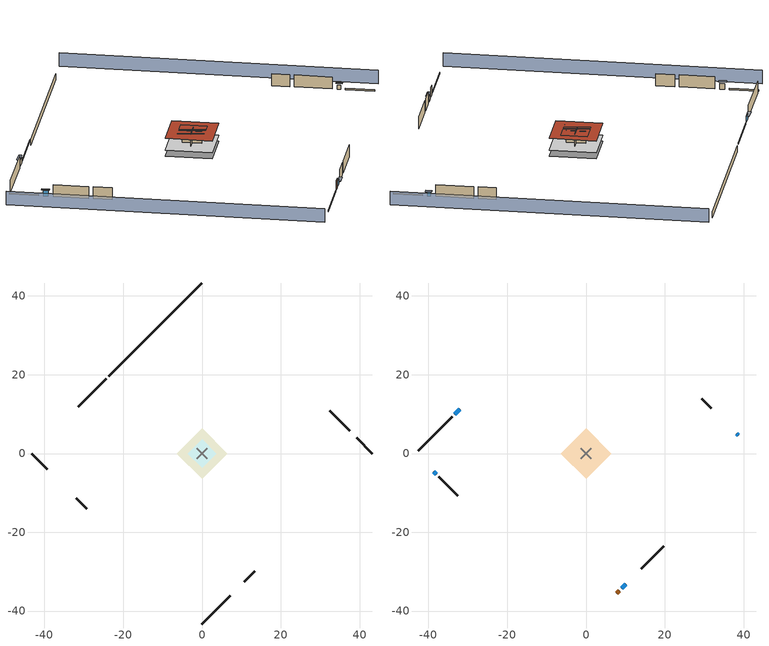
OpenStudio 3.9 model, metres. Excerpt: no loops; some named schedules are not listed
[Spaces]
garage 1
 floor foundation (Slab1 construction): -3.66,0 0,3.66 3.66,0 0,-3.66 z0
 wall outside (Wall1 construction): 37.57,5.72 32.39,10.89 z0.3:2.74
 wall outside (Wall2 construction): 10.79,-32.5 13.37,-29.91 z0.3:2.74
 wall outside (Wall9 construction): -31.88,-11.41 -29.29,-13.99 z0.3:2.74
 wall to conditioned space 1 (Wall5 construction Reversed): 1.29,1.29 -1.29,-1.29 z0.3:2.74
 wall to conditioned space 1 (Wall6 construction Reversed): -1.29,1.29 1.29,-1.29 z0.3:2.74
 roof outside (Roof1 construction): 0,3.66 -3.66,0 0,-3.66 3.66,0 z2.74
crawlspace - vented 1
 floor foundation (Slab2 construction): -6.4,0 0,6.4 6.4,0 0,-6.4 z-0.91
 wall outside (RimJoist1 construction): -24.28,19.01 -31.41,11.87 z0.3:0.61
 wall outside (RimJoist2 construction): 43.29,0 39.32,3.97 z0.3:0.61
 wall outside (RimJoist3 construction): 0,-43.29 7.13,-36.15 z0.3:0.61
 wall outside (RimJoist4 construction): -43.29,0 -39.32,-3.97 z0.3:0.61
 wall foundation (FoundationWall1 construction): 0,43.29 -23.62,19.66 z-0.91:0.3
conditioned space 1
 floor to crawlspace - vented 1 (Floor1 construction): -6.4,0 0,6.4 6.4,0 0,-6.4 z0.3
 wall outside (Wall3 construction): -33.93,9.36 -42.63,0.66 z0.3:2.74
 wall outside (Wall4 construction): 31.74,11.55 29.33,13.95 z0.3:2.74
 wall outside (Wall7 construction): 14.03,-29.26 19.76,-23.52 z0.3:2.74
 wall outside (Wall8 construction): -37.37,-5.92 -32.54,-10.75 z0.3:2.74
 wall outside (AdiabaticWallConstruction): -32.07,11.22 -33.27,10.02 z0.3:1.43; 38.66,4.62 38.22,5.06 z0.3:1.16; 9.09,-34.19 10.13,-33.15 z0.3:1.25; -38.66,-4.62 -38.03,-5.26 z0.3:1.49
 wall outside (AdiabaticWallConstruction 1): 7.79,-35.49 8.44,-34.85 z0.3:2.34
 window (WindowConstruction): -32.07,11.22 -33.27,10.02 z0.3:1.43
 window (WindowConstruction 1): 38.66,4.62 38.22,5.06 z0.3:1.16
 window (WindowConstruction 2): 9.09,-34.19 10.13,-33.16 z0.3:1.25
 window (WindowConstruction 3): -38.66,-4.62 -38.03,-5.26 z0.3:1.49
 door (Door): 7.79,-35.49 8.44,-34.85 z0.3:2.34
 roof outside (Roof2 construction): 0,6.4 -6.4,0 0,-6.4 6.4,0 z2.74
shading: -46.52,-3.23 -3.23,-46.52 / 46.52,3.23 3.23,46.52 z0:2.74; -33.48,9.8 -31.85,11.43 -32.28,11.86 -33.92,10.23 z1.74; 38.01,5.28 38.88,4.41 39.31,4.84 38.44,5.71 z1.46; 10.35,-32.94 8.88,-34.41 9.31,-34.84 10.78,-33.37 z1.55; -37.81,-5.47 -38.88,-4.41 -39.31,-4.84 -38.24,-5.9 z1.8
[Site]
Portland Intl Arpt_OR: Latitude {deg}=45.59; Longitude {deg}=-122.6; Time Zone {hr}=-8; Elevation {m}=33; Terrain=Suburbs; Keep Site Location Information=Yes
[Site:GroundTemperature:Shallow]
10.2558, 8.96328, 8.85977, 9.47314, 11.9355, 14.3863, 16.5111, 17.8571, 17.9714, 16.8767, 14.8061, 12.4304
[Site:WaterMainsTemperature]
Calculation Method=Schedule; Temperature Schedule=mains temperature schedule
[Building]
Building 1
[Material] Roughness=Rough
Name | Thickness {m} | Conductivity {W/m-K} | Density {kg/m3} | Specific Heat {J/kg-K} | Thermal Absorptance | Solar Absorptance | Visible Absorptance
wood shingles or shakes | 0.00635 | 0.162714 | 1121.4 | 1465.45 | 0.9 | 0.85 | 0.85
roof rigid ins | 0.00254769 | 0.029427 | 32.04 | 1214.23 | 0.9 | 0.7 | 0.7
osb sheathing 0.5 in. | 0.0127 | 0.115458 | 512.64 | 1214.23 | 0.9 | 0.6 | 0.6
osb sheathing 0.75 in. | 0.01905 | 0.115458 | 512.64 | 1214.23 | 0.9 | 0.7 | 0.7
roof stud and cavity | 0.2032 | 0.151258 | 78.34581 | 1123.46 | 0.9 | 0.7 | 0.7
gypsum board | 0.0127 | 0.160291 | 801 | 837.4 | 0.9 | 0.6 | 0.6
wood siding | 0.0254 | 0.102417 | 544.68 | 1172.36 | 0.9 | 0.85 | 0.85
osb sheathing 0.5 in. 1 | 0.0127 | 0.115458 | 512.64 | 1214.23 | 0.9 | 0.7 | 0.7
wall stud and cavity | 0.1397 | 0.727959 | 139.0536 | 1170.24 | 0.9 | 0.6 | 0.6
wall stud and cavity 1 | 0.1397 | 0.550994 | 139.0536 | 1170.24 | 0.9 | 0.7 | 0.7
osb sheathing 0.5 in. 2; osb sheathing 0.5 in. 3 | 0.0127 | 0.115458 | 512.64 | 1214.23
wall stud and cavity 2 | 0.1397 | 0.335416 | 139.0536 | 1170.24 | 0.9 | 0.7 | 0.7
rim joist stud and cavity | 0.0508 | 0.178688 | 50.32683 | 1063.81 | 0.9 | 0.6 | 0.6
floor stud and cavity | 0.1397 | 0.923637 | 92.3553 | 1139.71 | 0.9 | 0.7 | 0.7
floor covering | 0.0127 | 0.0433444 | 54.468 | 1339.84 | 0.9 | 0.6 | 0.6
concrete 4.0 in. | 0.1016 | 1.803125 | 2242.8 | 837.4 | 0.9 | 0.7 | 0.7
concrete 8.0 in. | 0.2032 | 1.803125 | 2242.8 | 837.4 | 0.9 | 0.7 | 0.7
soil 0.5 in. | 0.0127 | 2.9427 | 1842.3 | 418.7 | 0.9 | 0.7 | 0.7
wood siding 1; wood siding 2 | 0.0254 | 0.102417 | 544.68 | 1172.36
wall rigid ins | 0.512978 | 0.029427 | 32.04 | 1214.23 | 0.9 | 0.7 | 0.7
wall stud and cavity 3 | 0.0889 | 0.380278 | 52.3479 | 1209.89 | 0.9 | 0.7 | 0.7
door material | 0.04445 | 0.0612267 | 512.64 | 1214.23 | 0.9 | 0.7 | 0.7
wall stud and cavity 4 | 0.0889 | 0.391764 | 83.0341 | 1211.67 | 0.9 | 0.7 | 0.7
furniture material conditioned space 1; furniture material garage 1 | 0.1524 | 0.115458 | 640.8 | 1214.23 | 0.9 | 0.6 | 0.6
[Construction]
Roof1 construction: wood shingles or shakes, roof rigid ins, osb sheathing 0.5 in.
Roof2 construction: wood shingles or shakes, osb sheathing 0.75 in., roof stud and cavity, gypsum board
Wall1 construction; Wall2 construction: wood siding, osb sheathing 0.5 in. 1, wall stud and cavity
Wall3 construction; Wall4 construction: wood siding, osb sheathing 0.5 in. 1, wall stud and cavity 1, gypsum board
Wall5 construction Reversed: gypsum board, wall stud and cavity 2, osb sheathing 0.5 in. 2
Wall6 construction Reversed: gypsum board, wall stud and cavity 2, osb sheathing 0.5 in. 3
Wall7 construction; Wall8 construction: wood siding, osb sheathing 0.5 in. 3, wall stud and cavity 1, gypsum board
Wall9 construction: wood siding, osb sheathing 0.5 in. 3, wall stud and cavity
RimJoist1 construction; RimJoist2 construction; RimJoist3 construction; RimJoist4 construction: wood siding, rim joist stud and cavity
Floor1 construction: floor stud and cavity, osb sheathing 0.75 in., floor covering
Slab1 construction: concrete 4.0 in.
FoundationWall1 construction: concrete 8.0 in.
Slab2 construction: soil 0.5 in.
WindowConstruction; WindowConstruction 1; WindowConstruction 2; WindowConstruction 3: WindowMaterial
AdiabaticWallConstruction: wood siding 1, wall rigid ins, wall stud and cavity 3, gypsum board
Door: door material
AdiabaticWallConstruction 1: wood siding 2, wall rigid ins, wall stud and cavity 3, gypsum board
PartitionWallConstruction: gypsum board, wall stud and cavity 4, gypsum board
furniture construction conditioned space 1: furniture material conditioned space 1
furniture construction garage 1: furniture material garage 1
[WindowMaterial:SimpleGlazingSystem]
WindowMaterial: U-Factor {W/m2-K}=2.78222; Solar Heat Gain Coefficient=0.56
[ThermalZone] Multiplier=1; Use Ideal Air Loads=No
Name | Volume {m3} | Thermostat
conditioned space | 199.577 | conditioned space temperature setpoint
garage | 65.242
crawlspace - vented | 99.7886
[Sizing:Zone] Zone Cooling Design Supply Air Temperature Input Method=SupplyAirTemperature; Zone Cooling Design Supply Air Temperature {C}=14; Zone Cooling Design Supply Air Temperature Difference {deltaC}=11.11; Zone Heating Design Supply Air Temperature Input Method=SupplyAirTemperature; Zone Heating Design Supply Air Temperature {C}=40; Zone Heating Design Supply Air Temperature Difference {deltaC}=11.11; Zone Cooling Design Supply Air Humidity Ratio {kg-H2O/kg-air}=0.0085; Zone Heating Design Supply Air Humidity Ratio {kg-H2O/kg-air}=0.008; Cooling Design Air Flow Method=DesignDay; Heating Design Air Flow Method=DesignDay; Account for Dedicated Outdoor Air System=No; Dedicated Outdoor Air System Control Strategy=NeutralSupplyAir; Dedicated Outdoor Air Low Setpoint Temperature for Design {C}=autosize; Dedicated Outdoor Air High Setpoint Temperature for Design {C}=autosize; Zone Load Sizing Method=Sensible Load Only No Latent Load; Zone Latent Cooling Design Supply Air Humidity Ratio Input Method=HumidityRatioDifference; Zone Cooling Design Supply Air Humidity Ratio Difference {kgWater/kgDryAir}=0.005; Zone Latent Heating Design Supply Air Humidity Ratio Input Method=HumidityRatioDifference; Zone Humidification Design Supply Air Humidity Ratio Difference {kgWater/kgDryAir}=0.005; Sizing Option=Coincident
garage; crawlspace - vented
[Space]
Name | Thermal Zone | Volume {m3}
conditioned space 1 | conditioned space | 199.577
garage 1 | garage | 65.242
crawlspace - vented 1 | crawlspace - vented | 99.7886
[ThermostatSetpoint:DualSetpoint]
conditioned space temperature setpoint: Heating Setpoint Temperature Schedule=heating setpoint; Cooling Setpoint Temperature Schedule=cooling setpoint; Temperature Difference Between Cutout And Setpoint {deltaC}=0
[Foundation:Kiva] Wall Depth Below Slab {m}=0.2032
Name | Initial Indoor Air Temperature {C} | Wall Height Above Grade {m}
Foundation Kiva 1 | 13.4258 | 0.1016
Foundation Kiva 2 | 8.6388 | 0.3048
[Foundation:Kiva:Settings]
Soil Conductivity {W/m-K}=2.9427; Soil Density {kg/m3}=1842.3; Soil Specific Heat {J/kg-K}=418.7; Ground Solar Absorptivity=0.9; Ground Thermal Absorptivity=0.9; Ground Surface Roughness {m}=0.03; Far-Field Width {m}=40; Deep-Ground Boundary Condition=ZeroFlux; Deep-Ground Depth {m}=40; Minimum Cell Dimension {m}=0.2; Maximum Cell Growth Coefficient=3; Simulation Timestep=Timestep
[SurfaceProperty:ExposedFoundationPerimeter] Exposed Perimeter Calculation Method=TotalExposedPerimeter
Name | Total Exposed Perimeter {m}
Slab1 | 14.6304
Slab2 | 33.40608
[SurfaceProperty:IncidentSolarMultiplier] Incident Solar Multiplier=1; Incident Solar Multiplier Schedule=trans schedule winter=0.85 summer=0.7
Window1; Window2; Window3; Window4
[InternalMass:Definition] Design Level Calculation Method=SurfaceArea
Name | Construction | Surface Area {m2}
partition wall mass | PartitionWallConstruction | 81.84758
furniture mass conditioned space 1 | furniture construction conditioned space 1 | 32.73903
furniture mass garage 1 | furniture construction garage 1 | 2.67561
[InternalMass] Multiplier=1
Name | Internal Mass Definition | Space or SpaceType
partition wall mass | partition wall mass | conditioned space 1
furniture mass conditioned space 1 | furniture mass conditioned space 1 | conditioned space 1
furniture mass garage 1 | furniture mass garage 1 | garage 1
[EnergyManagementSystem:Sensor]
Name | Output Variable or Output Meter Index Key | Output Variable or Output Meter
water_heater_T_set | water heater setpoint | Schedule Value
fridge_tin_s_1 | garage | Zone Mean Air Temperature
out_pb_s |  | Site Outdoor Air Barometric Pressure
out_wt_s |  | Site Outdoor Air Humidity Ratio
site_vw_s |  | Site Wind Speed
cool_season | cooling season schedule | Schedule Value
natural_vent_s | natural vent schedule | Schedule Value
htg_sp_s | heating setpoint | Schedule Value
clg_sp_s | cooling setpoint | Schedule Value
mech_vent_range_fan_0_sch_s | mech vent range fan 0 schedule | Schedule Value
mech_vent_bath_fan_0_sch_s | mech vent bath fan 0 schedule | Schedule Value
clothes_dryer_exhaust_0_sch_s | clothes_dryer | Schedule Value
htg_load_cond |  | Heating:EnergyTransfer:Zone:CONDITIONED SPACE
clg_load_cond |  | Cooling:EnergyTransfer:Zone:CONDITIONED SPACE
s_conv | Floor1 | Surface Inside Face Convection Heat Gain Energy
s_ig | Floor1 | Surface Inside Face Internal Gains Radiation Heat Gain Energy
s_sol | Floor1 | Surface Inside Face Solar Radiation Heat Gain Energy
s_lgt | Floor1 | Surface Inside Face Lights Radiation Heat Gain Energy
s_surf | Floor1 | Surface Inside Face Net Surface Thermal Radiation Heat Gain Energy
s_conv_1 | Roof2 | Surface Inside Face Convection Heat Gain Energy
s_ig_1 | Roof2 | Surface Inside Face Internal Gains Radiation Heat Gain Energy
s_sol_1 | Roof2 | Surface Inside Face Solar Radiation Heat Gain Energy
s_lgt_1 | Roof2 | Surface Inside Face Lights Radiation Heat Gain Energy
s_surf_1 | Roof2 | Surface Inside Face Net Surface Thermal Radiation Heat Gain Energy
ss_sol | Door1 | Surface Inside Face Solar Radiation Heat Gain Energy
ss_lgt | Door1 | Surface Inside Face Lights Radiation Heat Gain Energy
ss_conv | Door1 | Surface Inside Face Convection Heat Gain Energy
ss_ig | Door1 | Surface Inside Face Internal Gains Radiation Heat Gain Energy
ss_surf | Door1 | Surface Inside Face Net Surface Thermal Radiation Heat Gain Energy
ss_conv_1 | Window1 | Surface Inside Face Convection Heat Gain Energy
ss_ig_1 | Window1 | Surface Inside Face Internal Gains Radiation Heat Gain Energy
ss_surf_1 | Window1 | Surface Inside Face Net Surface Thermal Radiation Heat Gain Energy
ss_trans_in | Window1 | Surface Window Transmitted Solar Radiation Rate
ss_back_out | Window1 | Surface Window Shortwave from Zone Back Out Window Heat Transfer Rate
ss_trans_out | Window1 | Surface Inside Face Initial Transmitted Diffuse Transmitted Out Window Solar Radiation Rate
ss_conv_2 | Window2 | Surface Inside Face Convection Heat Gain Energy
ss_ig_2 | Window2 | Surface Inside Face Internal Gains Radiation Heat Gain Energy
ss_surf_2 | Window2 | Surface Inside Face Net Surface Thermal Radiation Heat Gain Energy
ss_trans_in_1 | Window2 | Surface Window Transmitted Solar Radiation Rate
ss_back_out_1 | Window2 | Surface Window Shortwave from Zone Back Out Window Heat Transfer Rate
ss_trans_out_1 | Window2 | Surface Inside Face Initial Transmitted Diffuse Transmitted Out Window Solar Radiation Rate
ss_conv_3 | Window3 | Surface Inside Face Convection Heat Gain Energy
ss_ig_3 | Window3 | Surface Inside Face Internal Gains Radiation Heat Gain Energy
ss_surf_3 | Window3 | Surface Inside Face Net Surface Thermal Radiation Heat Gain Energy
ss_trans_in_2 | Window3 | Surface Window Transmitted Solar Radiation Rate
ss_back_out_2 | Window3 | Surface Window Shortwave from Zone Back Out Window Heat Transfer Rate
ss_trans_out_2 | Window3 | Surface Inside Face Initial Transmitted Diffuse Transmitted Out Window Solar Radiation Rate
ss_conv_4 | Window4 | Surface Inside Face Convection Heat Gain Energy
ss_ig_4 | Window4 | Surface Inside Face Internal Gains Radiation Heat Gain Energy
ss_surf_4 | Window4 | Surface Inside Face Net Surface Thermal Radiation Heat Gain Energy
ss_trans_in_3 | Window4 | Surface Window Transmitted Solar Radiation Rate
ss_back_out_3 | Window4 | Surface Window Shortwave from Zone Back Out Window Heat Transfer Rate
ss_trans_out_3 | Window4 | Surface Inside Face Initial Transmitted Diffuse Transmitted Out Window Solar Radiation Rate
s_conv_2 | Wall3 | Surface Inside Face Convection Heat Gain Energy
s_ig_2 | Wall3 | Surface Inside Face Internal Gains Radiation Heat Gain Energy
s_sol_2 | Wall3 | Surface Inside Face Solar Radiation Heat Gain Energy
s_lgt_2 | Wall3 | Surface Inside Face Lights Radiation Heat Gain Energy
s_surf_2 | Wall3 | Surface Inside Face Net Surface Thermal Radiation Heat Gain Energy
s_conv_3 | Wall4 | Surface Inside Face Convection Heat Gain Energy
s_ig_3 | Wall4 | Surface Inside Face Internal Gains Radiation Heat Gain Energy
s_sol_3 | Wall4 | Surface Inside Face Solar Radiation Heat Gain Energy
s_lgt_3 | Wall4 | Surface Inside Face Lights Radiation Heat Gain Energy
s_surf_3 | Wall4 | Surface Inside Face Net Surface Thermal Radiation Heat Gain Energy
s_conv_4 | Wall5 | Surface Inside Face Convection Heat Gain Energy
s_ig_4 | Wall5 | Surface Inside Face Internal Gains Radiation Heat Gain Energy
s_sol_4 | Wall5 | Surface Inside Face Solar Radiation Heat Gain Energy
s_lgt_4 | Wall5 | Surface Inside Face Lights Radiation Heat Gain Energy
s_surf_4 | Wall5 | Surface Inside Face Net Surface Thermal Radiation Heat Gain Energy
s_conv_5 | Wall6 | Surface Inside Face Convection Heat Gain Energy
s_ig_5 | Wall6 | Surface Inside Face Internal Gains Radiation Heat Gain Energy
s_sol_5 | Wall6 | Surface Inside Face Solar Radiation Heat Gain Energy
s_lgt_5 | Wall6 | Surface Inside Face Lights Radiation Heat Gain Energy
s_surf_5 | Wall6 | Surface Inside Face Net Surface Thermal Radiation Heat Gain Energy
s_conv_6 | Wall7 | Surface Inside Face Convection Heat Gain Energy
s_ig_6 | Wall7 | Surface Inside Face Internal Gains Radiation Heat Gain Energy
s_sol_6 | Wall7 | Surface Inside Face Solar Radiation Heat Gain Energy
s_lgt_6 | Wall7 | Surface Inside Face Lights Radiation Heat Gain Energy
s_surf_6 | Wall7 | Surface Inside Face Net Surface Thermal Radiation Heat Gain Energy
s_conv_7 | Wall8 | Surface Inside Face Convection Heat Gain Energy
s_ig_7 | Wall8 | Surface Inside Face Internal Gains Radiation Heat Gain Energy
s_sol_7 | Wall8 | Surface Inside Face Solar Radiation Heat Gain Energy
s_lgt_7 | Wall8 | Surface Inside Face Lights Radiation Heat Gain Energy
s_surf_7 | Wall8 | Surface Inside Face Net Surface Thermal Radiation Heat Gain Energy
im_conv | furniture mass conditioned space 1 | Surface Inside Face Convection Heat Gain Energy
im_ig | furniture mass conditioned space 1 | Surface Inside Face Internal Gains Radiation Heat Gain Energy
im_sol | furniture mass conditioned space 1 | Surface Inside Face Solar Radiation Heat Gain Energy
im_lgt | furniture mass conditioned space 1 | Surface Inside Face Lights Radiation Heat Gain Energy
im_surf | furniture mass conditioned space 1 | Surface Inside Face Net Surface Thermal Radiation Heat Gain Energy
im_conv_1 | partition wall mass | Surface Inside Face Convection Heat Gain Energy
im_ig_1 | partition wall mass | Surface Inside Face Internal Gains Radiation Heat Gain Energy
im_sol_1 | partition wall mass | Surface Inside Face Solar Radiation Heat Gain Energy
im_lgt_1 | partition wall mass | Surface Inside Face Lights Radiation Heat Gain Energy
im_surf_1 | partition wall mass | Surface Inside Face Net Surface Thermal Radiation Heat Gain Energy
airflow_gain | infil flow | Infiltration Sensible Heat Gain Energy
airflow_loss | infil flow | Infiltration Sensible Heat Loss Energy
airflow_gain_1 | natural vent flow | Infiltration Sensible Heat Gain Energy
airflow_loss_1 | natural vent flow | Infiltration Sensible Heat Loss Energy
airflow_gain_2 | whole house fan flow | Infiltration Sensible Heat Gain Energy
airflow_loss_2 | whole house fan flow | Infiltration Sensible Heat Loss Energy
mv_conv | mech vent bath fan 0 | Electric Equipment Convective Heating Energy
mv_rad | mech vent bath fan 0 | Electric Equipment Radiant Heating Energy
mv_conv_1 | mech vent house fan | Electric Equipment Convective Heating Energy
mv_rad_1 | mech vent house fan | Electric Equipment Radiant Heating Energy
mv_conv_2 | mech vent house fan cfis | Electric Equipment Convective Heating Energy
mv_rad_2 | mech vent house fan cfis | Electric Equipment Radiant Heating Energy
mv_conv_3 | mech vent range fan 0 | Electric Equipment Convective Heating Energy
mv_rad_3 | mech vent range fan 0 | Electric Equipment Radiant Heating Energy
mv_conv_4 | mech vent house fan latent load | Other Equipment Convective Heating Energy
mv_rad_4 | mech vent house fan latent load | Other Equipment Radiant Heating Energy
mv_conv_5 | mech vent house fan sensible load | Other Equipment Convective Heating Energy
mv_rad_5 | mech vent house fan sensible load | Other Equipment Radiant Heating Energy
ig_lgt_conv | interior lighting | Lights Convective Heating Energy
ig_lgt_rad | interior lighting | Lights Radiant Heating Energy
ig_lgt_vis | interior lighting | Lights Visible Radiation Heating Energy
ig_ee_conv | ceiling fan | Electric Equipment Convective Heating Energy
ig_ee_rad | ceiling fan | Electric Equipment Radiant Heating Energy
ig_ee_conv_1 | clothes dryer | Electric Equipment Convective Heating Energy
ig_ee_rad_1 | clothes dryer | Electric Equipment Radiant Heating Energy
ig_ee_conv_2 | clothes washer | Electric Equipment Convective Heating Energy
ig_ee_rad_2 | clothes washer | Electric Equipment Radiant Heating Energy
ig_ee_conv_3 | cooking range | Electric Equipment Convective Heating Energy
ig_ee_rad_3 | cooking range | Electric Equipment Radiant Heating Energy
ig_ee_conv_4 | dishwasher | Electric Equipment Convective Heating Energy
ig_ee_rad_4 | dishwasher | Electric Equipment Radiant Heating Energy
ig_ee_conv_5 | fridge | Electric Equipment Convective Heating Energy
ig_ee_rad_5 | fridge | Electric Equipment Radiant Heating Energy
ig_ee_conv_6 | misc plug loads | Electric Equipment Convective Heating Energy
ig_ee_rad_6 | misc plug loads | Electric Equipment Radiant Heating Energy
ig_ee_conv_7 | misc tv | Electric Equipment Convective Heating Energy
ig_ee_rad_7 | misc tv | Electric Equipment Radiant Heating Energy
ig_ee_conv_8 | whole house fan | Electric Equipment Convective Heating Energy
ig_ee_rad_8 | whole house fan | Electric Equipment Radiant Heating Energy
ig_oe_conv | clothes dryer 1 | Other Equipment Convective Heating Energy
ig_oe_rad | clothes dryer 1 | Other Equipment Radiant Heating Energy
ig_oe_conv_1 | cooking range 1 | Other Equipment Convective Heating Energy
ig_oe_rad_1 | cooking range 1 | Other Equipment Radiant Heating Energy
ig_oe_conv_2 | general water use latent | Other Equipment Convective Heating Energy
[ElectricEquipment:Definition] Design Level Calculation Method=EquipmentLevel
Name | Design Level {W} | Fraction Latent | Fraction Radiant | Fraction Lost
ceiling fan | 19.4375 | 0 | 0.558 | 0
clothes washer | 487.174 | 0.03 | 0.162 | 0.7
clothes dryer | 3507.64 | 0.015 | 0.081 | 0.85
dishwasher | 788.789 | 0.3 | 0.18 | 0.4
fridge | 43.7215 | 0 | 0.6 | 0
fridge 2 | 100.822 | 0 | 0.6 | 0
freezer | 194.914 | 0 | 0.6 | 0
cooking range | 1277.28 | 0.08 | 0.432 | 0.2
misc tv | 393.101 | 0 | 0.6 | 0
misc plug loads | 309.81 | 0.021 | 0.558 | 0.049
whole house fan; mech vent house fan | 0 | 0 | 0 | 1
mech vent house fan cfis | 0 | 0 | 0 | 0
mech vent range fan 0 | 30 | 0 | 0 | 1
mech vent bath fan 0 | 15 | 0 | 0 | 1
[ElectricEquipment]
Name | Electric Equipment Definition | Space or SpaceType | Schedule
ceiling fan | ceiling fan | conditioned space 1 | ceiling_fan
clothes washer | clothes washer | conditioned space 1 | clothes_washer
clothes dryer | clothes dryer | conditioned space 1 | clothes_dryer
dishwasher | dishwasher | conditioned space 1 | dishwasher
fridge | fridge | conditioned space 1 | fridge schedule
fridge 1 | fridge 2 | garage 1 | fridge schedule 1
freezer | freezer | garage 1 | freezer schedule
cooking range | cooking range | conditioned space 1 | cooking_range
misc tv | misc tv | conditioned space 1 | plug_loads_tv
misc plug loads | misc plug loads | conditioned space 1 | plug_loads_other
whole house fan | whole house fan | conditioned space 1 | Always On Discrete
mech vent house fan | mech vent house fan | conditioned space 1 | mech vent house fan schedule
mech vent house fan cfis | mech vent house fan cfis | conditioned space 1 | mech vent house fan cfis schedule
mech vent range fan 0 | mech vent range fan 0 | conditioned space 1 | mech vent range fan 0 schedule
mech vent bath fan 0 | mech vent bath fan 0 | conditioned space 1 | mech vent bath fan 0 schedule
[OtherEquipment:Definition] Design Level Calculation Method=EquipmentLevel
Name | Design Level {W} | Fraction Latent | Fraction Radiant | Fraction Lost
water heater sens; mech vent house fan sensible load | 0 | 0 | 0 | 0
water heater lat; mech vent house fan latent load | 0 | 1 | 0 | 0
water heater energy adjustment1 | 0.01 | 0 | 0 | 1
clothes dryer 2 | 0 | 0.015 | 0.081 | 0.85
cooking range 2 | 0 | 0.08 | 0.432 | 0.2
general water use sensible | -61.6891 | 0 | 0.6 | 0
general water use latent | 62.594 | 1 | 0 | 0
[OtherEquipment] Space or SpaceType=conditioned space 1
Name | Other Equipment Definition | Schedule | Fuel Type
water heater sens | water heater sens | Always On Discrete
water heater lat | water heater lat | Always On Discrete
water heater energy adjustment1 | water heater energy adjustment1 | Always On Discrete | Electricity
clothes dryer 1 | clothes dryer 2 | clothes_dryer | Electricity
cooking range 1 | cooking range 2 | cooking_range | Electricity
general water use sensible | general water use sensible | general water use schedule
general water use latent | general water use latent | general water use schedule
mech vent house fan sensible load | mech vent house fan sensible load | Always On Discrete
mech vent house fan latent load | mech vent house fan latent load | Always On Discrete
[WaterUse:Equipment:Definition]
Name | Peak Flow Rate {m3/s}
clothes washer | 6.11006e-06
dishwasher | 4.24151e-06
[Lights:Definition] Design Level Calculation Method=LightingLevel; Fraction Radiant=0.6; Fraction Visible=0.2; Return Air Fraction=0
Name | Lighting Level {W}
interior lighting | 173.323
garage lighting | 10.8845
[Lights] Fraction Replaceable=1
Name | Lights Definition | Space or SpaceType | Schedule
interior lighting | interior lighting | conditioned space 1 | lighting_interior
garage lighting | garage lighting | garage 1 | lighting_garage
[Exterior:Lights:Definition]
exterior lighting: Design Level {W}=8.28781
[Exterior:Lights]
exterior lighting: Exterior Lights Definition=exterior lighting; Schedule=exterior lighting schedule
[People:Definition]
occupants: Number of People Calculation Method=People; Number of People {people}=3; Fraction Radiant=0.314171; Sensible Heat Fraction=0.56303; Carbon Dioxide Generation Rate {m3/s-W}=0; Enable ASHRAE 55 Comfort Warnings=No; Mean Radiant Temperature Calculation Type=EnclosureAveraged
[People]
occupants: People Definition=occupants; Space or SpaceType=conditioned space 1; Number of People Schedule=occupants; Activity Level Schedule=occupants activity schedule; Multiplier=1
[SpaceInfiltration:DesignFlowRate] Schedule=Always On Discrete
Name | Space or SpaceType | Design Flow Rate Calculation Method | Design Flow Rate {m3/s} | Air Changes per Hour {1/hr} | Constant Term Coefficient | Temperature Term Coefficient | Velocity Term Coefficient | Velocity Squared Term Coefficient
natural vent flow; whole house fan flow; infil flow | conditioned space 1 | Flow/Space | 0
infil crawlspace - vented 1 | crawlspace - vented 1 | AirChanges/Hour |  | 2.6013 | 1 | 0 | 0 | 0
[SpaceInfiltration:EffectiveLeakageArea]
infil garage 1: Space or SpaceType=garage 1; Schedule=Always On Discrete; Effective Air Leakage Area {cm2}=339.796; Stack Coefficient=0.000129147; Wind Coefficient=4.64657e-05
